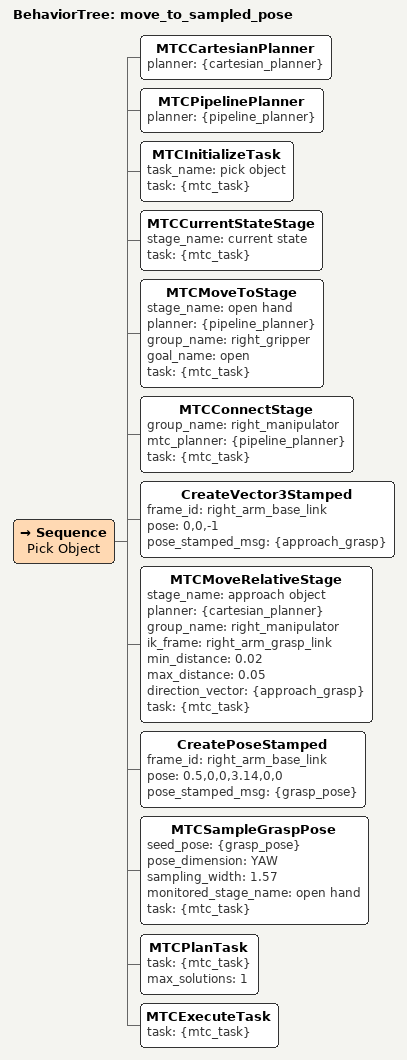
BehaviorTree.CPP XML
<?xml version="1.0" encoding="UTF-8"?>
<root BTCPP_format="4">
  <BehaviorTree ID="move_to_sampled_pose">
      <Sequence name="Pick Object">
        <MTCCartesianPlanner planner="{cartesian_planner}"/>
        <MTCPipelinePlanner planner="{pipeline_planner}"/>
        <MTCInitializeTask task_name="pick object"
                           task="{mtc_task}"/>
        <MTCCurrentStateStage stage_name="current state"
                              task="{mtc_task}"/>
        <MTCMoveToStage stage_name="open hand"
                        planner="{pipeline_planner}"
                        group_name="right_gripper"
                        goal_name="open"
                        task="{mtc_task}"/>
        <MTCConnectStage group_name="right_manipulator"
                         mtc_planner="{pipeline_planner}"
                         task="{mtc_task}"/>
        <CreateVector3Stamped frame_id="right_arm_base_link"
                              pose="0,0,-1"
                              pose_stamped_msg = "{approach_grasp}"/>
        <MTCMoveRelativeStage stage_name="approach object"
                              planner="{cartesian_planner}"
                              group_name="right_manipulator"
                              ik_frame="right_arm_grasp_link"
                              min_distance="0.02"
                              max_distance="0.05"
                              direction_vector="{approach_grasp}"
                              task="{mtc_task}"/>
        <CreatePoseStamped frame_id="right_arm_base_link"
                           pose="0.5,0,0,3.14,0,0"
                           pose_stamped_msg = "{grasp_pose}"/>
        <MTCSampleGraspPose seed_pose="{grasp_pose}"
                            pose_dimension="YAW"
                            sampling_width="1.57"
                            monitored_stage_name="open hand"
                            task="{mtc_task}"/>
        <MTCPlanTask task="{mtc_task}"
                     max_solutions="1"/>
        <MTCExecuteTask task="{mtc_task}"/>
      </Sequence>
  </BehaviorTree>
</root>
